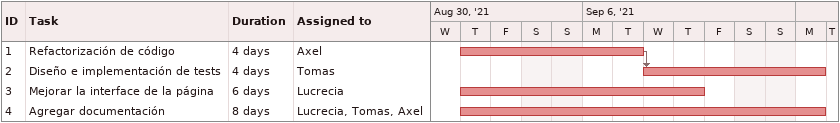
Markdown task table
| ID | Task | Duration | Start | Finish | Predecessors | Resources |
|---|---|---|---|---|---|---|
| 1 | Refactorización de código | 4d | 2021-09-02 | 2021-09-07 |  | Axel |
| 2 | Diseño e implementación de tests | 4d | 2021-09-08 | 2021-09-13 | 1 | Tomas |
| 3 | Mejorar la interface de la página | 6d | 2021-09-02 | 2021-09-09 |  | Lucrecia |
| 4 | Agregar documentación | 8d | 2021-09-02 | 2021-09-13 |  | Lucrecia, Tomas, Axel |
